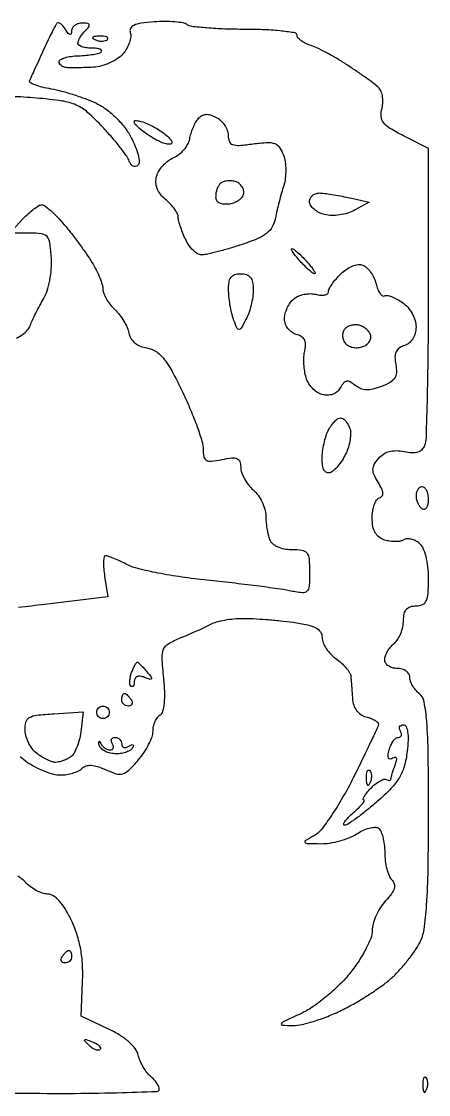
# Model space of a CAD drawing. Extents: x 0 to 102, y 0 to 135.
# Drawn here: x 96.02 to 101.52, y 0 to 14.49 of the extents above; entities that cross this region are included whole.
import ezdxf

# ---------------------------------------------------------------- set-up
doc = ezdxf.new("R2010")
doc.units = 0
doc.header["$MEASUREMENT"] = 0

msp = doc.modelspace()

# ---------------------------------------------------------------- linework, layer by layer
for points in [[(96.003469, 4.56564, 0.030726), (96.09751, 4.489561, 0.033815), (96.20646, 4.422587, 0.02789), (96.330577, 4.365995, 0.028766), (96.450785, 4.326889, 0.064339), (96.54589, 4.3146, 0.038826), (96.629987, 4.32114, 0.035058), (96.715067, 4.340641, 0.036839), (96.788912, 4.369202, 0.085887), (96.83721, 4.40325, -0.119162), (96.891542, 4.436427, -0.092008), (96.960612, 4.44528, -0.065208), (97.048461, 4.428727, -0.02777), (97.160171, 4.385141, 0.033428), (97.301133, 4.331971, 0.145664), (97.389375, 4.331568, 0.123406), (97.471473, 4.379703, 0.021145), (97.596041, 4.512709, 0.030099), (97.673179, 4.614141, 0.029247), (97.738392, 4.725052, 0.030563), (97.783892, 4.829184, 0.087935), (97.7976, 4.906525, -0.053869), (97.804664, 4.971898, -0.049049), (97.825577, 5.036455, -0.052262), (97.856351, 5.090739, -0.099592), (97.892842, 5.124877, 0.187472), (97.931138, 5.175612, 0.043776), (97.95148, 5.28228, 0.034373), (97.956263, 5.430612, 0.01659), (97.943026, 5.620308, -0.011183), (97.920585, 5.898533, -0.111881), (97.939605, 6.012952, -0.168302), (98.004514, 6.086804, -0.033572), (98.165034, 6.164179, 0.005566), (98.278051, 6.211055, 0.004675), (98.396802, 6.263185, 0.004719), (98.504375, 6.312839, 0.01296), (98.579002, 6.350541, -0.056693), (98.655074, 6.380965, -0.021585), (98.7666, 6.406376, -0.021048), (98.891285, 6.423791, -0.024176), (99.011344, 6.4296, -0.013671), (99.148393, 6.425852, -0.006128), (99.328236, 6.413796, -0.006061), (99.518142, 6.396408, -0.008196), (99.689292, 6.375801, -0.017347), (99.885048, 6.342015, -0.069894), (99.998916, 6.301074, -0.130009), (100.059489, 6.245399, -0.143203), (100.0818, 6.169098, 0.098907), (100.095418, 6.10093, 0.047874), (100.13745, 6.022131, 0.044892), (100.198772, 5.945586, 0.048699), (100.271248, 5.883499, -0.031721), (100.344425, 5.824995, -0.034104), (100.407739, 5.759013, -0.036345), (100.453566, 5.695351, -0.116519), (100.469863, 5.646052, -0.002748), (100.474254, 5.592481, -0.00091), (100.480121, 5.513829, -0.000906), (100.486309, 5.42662, -0.00103), (100.491914, 5.34303, 0.067438), (100.508926, 5.258925, 0.0776), (100.547368, 5.186703, 0.081703), (100.604013, 5.13246, 0.086441), (100.674, 5.100513, -0.02803), (100.738709, 5.079655, -0.03992), (100.793128, 5.053523, -0.045556), (100.83145, 5.026252, -0.224848), (100.841944, 5.002683, -0.101938), (100.83317, 4.964632, -0.001692), (100.74163, 4.766696, -0.004296), (100.632021, 4.536951, -0.002832), (100.502216, 4.274566, -0.014786), (100.35877, 4.008614, -0.017671), (100.207645, 3.767327, -0.0166), (100.067784, 3.574731, -0.100939), (99.974722, 3.495014, 0.007605), (99.854843, 3.426004, 0.459197), (99.851062, 3.404276, 0.217651), (99.879777, 3.39028, 0.003532), (100.063627, 3.386998, 0.040939), (100.185014, 3.395637, 0.028129), (100.320073, 3.4243, 0.028441), (100.447837, 3.466956, 0.050278), (100.546356, 3.518192, -0.035698), (100.631245, 3.565528, -0.043057), (100.716942, 3.596931, -0.048415), (100.791452, 3.609601, -0.157598), (100.83948, 3.597799, -0.151125), (100.873566, 3.558718, -0.038725), (100.901856, 3.478706, -0.035856), (100.921305, 3.377992, -0.029779), (100.9278, 3.269027, 0.031091), (100.934765, 3.157132, 0.031642), (100.95555, 3.047633, 0.033349), (100.985886, 2.955325, 0.100638), (101.022267, 2.900373, -0.124101), (101.055354, 2.844982, -0.145638), (101.055493, 2.784024, -0.089284), (101.018546, 2.710391, -0.026723), (100.937667, 2.613701, 0.046539), (100.869124, 2.524838, 0.035833), (100.811201, 2.41686, 0.036801), (100.771481, 2.307082, 0.068506), (100.7586, 2.213511, -0.095524), (100.738351, 2.108491, -0.026411), (100.66742, 1.955349, -0.025658), (100.567005, 1.787018, -0.02433), (100.448201, 1.626725, -0.028798), (100.304113, 1.470201, -0.021053), (100.127564, 1.313135, -0.021393), (99.947058, 1.178127, -0.043299), (99.792551, 1.09112, 0.002625), (99.567331, 0.987401, 0.139627), (99.531856, 0.956644, 0.579251), (99.542024, 0.936676, 0.010518), (99.688814, 0.932458, 0.059975), (99.810878, 0.946201, 0.019158), (99.987248, 0.995056, 0.01881), (100.181239, 1.065024, 0.019937), (100.365614, 1.148167, 0.016624), (100.549866, 1.248048, 0.012913), (100.743594, 1.368382, 0.013107), (100.918562, 1.490113, 0.030549), (101.041103, 1.592317, 0.021275), (101.141807, 1.695751, 0.015192), (101.245804, 1.819448, 0.01538), (101.337879, 1.943643, 0.031453), (101.400653, 2.047349, 0.084833), (101.459306, 2.229095, 0.018658), (101.494, 2.556434, 0.013257), (101.51427, 3.041428, 0.003815), (101.52, 3.79244, 0.002973), (101.515179, 4.603178, 0.016548), (101.495612, 5.037846, 0.02752), (101.460482, 5.300212, 0.174216), (101.3931, 5.4144, -0.048188), (101.344544, 5.463309, -0.041499), (101.303477, 5.523015, -0.04354), (101.275318, 5.584003, -0.086594), (101.2662, 5.636259, 0.14369), (101.253159, 5.680701, 0.099524), (101.216498, 5.718566, 0.083977), (101.161677, 5.74408, 0.067109), (101.097, 5.7528, -0.067109), (101.032323, 5.76152, -0.083977), (100.977502, 5.787034, -0.099524), (100.940841, 5.824899, -0.14369), (100.9278, 5.869341, -0.086594), (100.936918, 5.921597, -0.04354), (100.965077, 5.982585, -0.041499), (101.006144, 6.042291, -0.048188), (101.0547, 6.0912, 0.077115), (101.103317, 6.14617, 0.044437), (101.144323, 6.224666, 0.043151), (101.172237, 6.312917, 0.055078), (101.1816, 6.397659, -0.049969), (101.190974, 6.491226, -0.125567), (101.220541, 6.552507, -0.144289), (101.272749, 6.587074, -0.074697), (101.3508, 6.5988, 0.100692), (101.438148, 6.616571, 0.187353), (101.489187, 6.666243, 0.092715), (101.514037, 6.766202, 0.01469), (101.52, 6.969141, 0.026963), (101.511528, 7.126137, 0.036812), (101.485975, 7.265437, 0.042298), (101.446954, 7.375906, 0.113983), (101.396806, 7.441724, 0.057802), (101.343065, 7.476723, 0.060817), (101.283638, 7.497764, 0.06792), (101.227733, 7.502424, 0.125938), (101.184549, 7.488922, -0.096678), (101.138493, 7.471544, -0.040501), (101.072168, 7.465752, -0.03811), (100.998075, 7.47095, -0.040299), (100.927043, 7.48734, -0.085136), (100.851868, 7.526209, -0.101397), (100.79922, 7.586039, -0.085506), (100.768576, 7.670266, -0.044614), (100.7586, 7.781851, -0.037346), (100.765677, 7.876469, -0.047318), (100.786837, 7.961504, -0.054983), (100.81778, 8.02584, -0.17446), (100.854726, 8.054942, 0.151777), (100.891005, 8.081007, 0.182553), (100.902757, 8.121061, 0.095493), (100.886563, 8.180468, 0.025432), (100.838666, 8.266622, -0.032024), (100.78442, 8.367298, -0.111819), (100.769314, 8.439053, -0.125157), (100.787346, 8.505694, -0.044894), (100.843551, 8.587323, -0.074063), (100.909519, 8.646384, -0.078833), (100.988491, 8.682127, -0.07073), (101.081834, 8.693994, -0.045688), (101.190359, 8.682438, 0.036324), (101.297605, 8.668986, 0.086381), (101.377122, 8.678588, 0.118277), (101.433235, 8.711312, 0.11069), (101.470048, 8.766665, 0.084318), (101.490155, 8.866801, 0.001443), (101.505326, 9.427641, 0.003634), (101.516383, 10.082199, 0.002406), (101.52, 10.834), (101.52, 12.771161), (101.180554, 12.944334, -0.018116), (100.998733, 13.045554, -0.091892), (100.912481, 13.122349, -0.150143), (100.881017, 13.205439, -0.077616), (100.891205, 13.317111, 0.052978), (100.903477, 13.404164, 0.060731), (100.896171, 13.487802, 0.067153), (100.87054, 13.559679, 0.097973), (100.828801, 13.612149, 0.017837), (100.76595, 13.661722, 0.004344), (100.658718, 13.73884, 0.004448), (100.534143, 13.825147, 0.004418), (100.407774, 13.909422, 0.011927), (100.276601, 13.990835, 0.010869), (100.137613, 14.068558, 0.010949), (100.010372, 14.132593, 0.034268), (99.921324, 14.167731, -0.037764), (99.853226, 14.195154, -0.048057), (99.795665, 14.23079, -0.056107), (99.755833, 14.268838, -0.175831), (99.7434, 14.303101, 0.368612), (99.71667, 14.334433, 0.011568), (99.537135, 14.358823, 0.017431), (99.31044, 14.376322, 0.010545), (99.04122, 14.382, -0.0084), (98.766375, 14.386618, -0.011834), (98.521697, 14.400645, -0.008144), (98.319605, 14.420355, -0.139636), (98.25867, 14.445473, 0.126769), (98.20624, 14.468653, 0.020325), (98.094219, 14.482551, 0.021365), (97.957951, 14.488014, 0.017298), (97.811698, 14.482564, 0.015925), (97.635851, 14.464265, 0.071477), (97.536609, 14.435916, 0.172287), (97.49302, 14.394305, 0.211522), (97.490206, 14.338625, -0.122641), (97.497231, 14.281492, -0.052702), (97.479822, 14.206129, -0.047816), (97.443182, 14.125789, -0.045858), (97.391508, 14.052653, -0.068182), (97.317969, 13.98712, -0.040485), (97.21539, 13.929631, -0.039754), (97.101622, 13.888048, -0.05413), (96.9939, 13.870354, -0.005149), (96.888976, 13.865698, -0.005093), (96.78359, 13.863183, -0.005007), (96.691312, 13.862844, -0.019557), (96.63435, 13.865436, -0.064835), (96.593924, 13.874224, -0.077213), (96.559664, 13.892836, -0.090118), (96.536661, 13.918066, -0.140797), (96.5286, 13.946126, -0.27817), (96.5456, 13.974318, -0.048175), (96.605706, 13.998974, -0.040382), (96.69051, 14.017252, -0.025789), (96.791089, 14.025314, 0.01628), (96.895091, 14.031664, 0.020625), (96.990487, 14.0446, 0.019143), (97.067994, 14.06147, 0.133996), (97.101289, 14.080489, 0.372581), (97.102584, 14.098419, 0.148899), (97.08114, 14.114185, 0.060076), (97.032872, 14.124895, 0.024589), (96.9657, 14.1282, -0.03512), (96.895494, 14.133137, -0.053371), (96.836244, 14.148081, -0.069673), (96.795564, 14.169927, -0.23912), (96.7824, 14.19588, -0.102712), (96.789232, 14.228789, -0.032763), (96.812221, 14.2735, -0.031128), (96.845068, 14.321239, -0.030136), (96.88392, 14.36508, 0.02847), (96.930388, 14.417164, 0.273085), (96.934327, 14.44545, 0.272121), (96.91146, 14.462641, 0.028321), (96.84162, 14.4666, 0.071737), (96.786562, 14.45866, 0.086034), (96.739667, 14.435536, 0.099031), (96.708068, 14.401181, 0.134289), (96.696505, 14.36085, -0.058507), (96.691328, 14.320987, -0.409422), (96.676163, 14.31174, -0.175945), (96.652795, 14.326981, -0.020154), (96.616504, 14.37955, 0.034763), (96.583591, 14.424369, 0.060241), (96.549754, 14.455737, 0.090347), (96.520307, 14.469853, 0.275639), (96.499791, 14.46415, 0.069709), (96.478467, 14.434441, 0.004211), (96.428156, 14.336601, 0.006233), (96.370479, 14.218427, 0.004563), (96.309302, 14.0859, -0.00114), (96.248718, 13.952259, -0.001502), (96.192819, 13.830666, -0.001085), (96.145435, 13.728985, -0.014523), (96.126884, 13.692217, 0.410934), (96.134113, 13.667398, 0.035253), (96.200203, 13.636521, 0.030801), (96.29732, 13.605945, 0.017233), (96.418522, 13.580243, -0.021593), (96.56311, 13.548262, -0.012781), (96.732616, 13.49834, -0.012777), (96.899539, 13.439757, -0.021378), (97.0362, 13.381035, -0.048734), (97.165167, 13.302678, -0.033006), (97.295742, 13.190592, -0.032652), (97.41237, 13.060316, -0.043121), (97.499477, 12.926987, -0.025588), (97.558288, 12.802503, -0.036836), (97.596206, 12.686744, -0.040768), (97.611459, 12.593076, -0.228178), (97.593645, 12.546977, -0.138335), (97.562416, 12.530781, -0.16108), (97.529337, 12.534631, -0.12694), (97.49928, 12.55933, -0.072706), (97.477248, 12.601108, 0.069664), (97.442459, 12.668059, 0.010928), (97.353429, 12.787591, 0.011966), (97.241286, 12.924588, 0.010185), (97.116662, 13.063771, 0.023133), (96.914318, 13.261514, 0.079315), (96.759976, 13.360299, 0.067346), (96.569567, 13.414342, 0.013649), (96.219881, 13.454651, 0.015213), (95.888148, 13.473597, 0.04386)], [(95.951956, 10.21304, 0.047321), (96.035803, 10.26293, 0.050362), (96.102431, 10.322792, 0.098282), (96.139143, 10.383725, -0.020866), (96.168512, 10.45557, -0.008438), (96.214249, 10.551067, -0.008332), (96.266984, 10.652313, -0.010476), (96.319328, 10.7442, 0.058875), (96.366626, 10.849787, 0.028988), (96.402449, 10.992717, 0.028154), (96.422995, 11.148266, 0.035021), (96.423726, 11.2941, 0.017209), (96.403242, 11.499468, 0.145899), (96.365525, 11.583122, 0.185604), (96.292389, 11.622172, 0.031362), (96.131363, 11.631958), (95.861027, 11.631416), (96.04036, 11.822308, -0.019322), (96.114542, 11.895396, -0.024021), (96.189138, 11.957125, -0.02339), (96.255182, 12.001969, -0.138302), (96.295009, 12.0132, -0.164957), (96.33635, 11.99918, -0.017996), (96.414936, 11.934329, -0.02049), (96.505003, 11.847536, -0.015171), (96.597512, 11.744702, -0.010007), (96.695308, 11.624317, -0.006892), (96.801453, 11.484238, -0.00695), (96.89988, 11.346588, -0.014063), (96.97275, 11.235057, -0.020169), (97.029418, 11.133813, -0.020604), (97.07731, 11.029039, -0.020886), (97.111214, 10.934926, -0.076149), (97.1208, 10.872351, 0.096096), (97.131902, 10.815119, 0.036831), (97.167821, 10.742042, 0.034782), (97.219617, 10.666331, 0.035983), (97.280871, 10.599446, -0.039354), (97.344429, 10.529098, -0.029643), (97.403027, 10.442855, -0.030308), (97.448623, 10.354616, -0.058848), (97.471944, 10.2789, 0.091219), (97.499318, 10.206865, 0.085006), (97.551057, 10.147239, 0.077671), (97.624189, 10.104245, 0.060081), (97.713723, 10.08077, -0.11131), (97.831959, 10.036521, -0.07832), (97.937575, 9.940829, -0.045992), (98.050376, 9.771047, -0.011908), (98.19945, 9.47807, -0.011781), (98.304713, 9.244436, -0.013595), (98.393633, 9.016908, -0.012712), (98.458482, 8.821187, -0.073765), (98.4744, 8.713875, 0.047693), (98.484179, 8.611584, 0.222858), (98.518101, 8.564979, 0.155359), (98.585014, 8.551776, 0.020993), (98.7282, 8.57421, -0.021459), (98.862585, 8.595137, -0.125101), (98.93296, 8.585411, -0.217883), (98.969557, 8.546557, -0.08179), (98.982, 8.470997, 0.085543), (98.994063, 8.401004, 0.040583), (99.031702, 8.317273, 0.038661), (99.086455, 8.233861, 0.044299), (99.1512, 8.1639, -0.053843), (99.215958, 8.091195, -0.040931), (99.270697, 7.999512, -0.04193), (99.308115, 7.903786, -0.072329), (99.3204, 7.819307, 0.022539), (99.324148, 7.736209, 0.01661), (99.335484, 7.644773, 0.016856), (99.352029, 7.558879, 0.03562), (99.371751, 7.494019, 0.124016), (99.409641, 7.440173, 0.071717), (99.476794, 7.397352, 0.060653), (99.565691, 7.36953, 0.045569), (99.667851, 7.3602, -0.035655), (99.808922, 7.350127, -0.190939), (99.874571, 7.312549, -0.149826), (99.905486, 7.234269, -0.019673), (99.9126, 7.053525, -0.014869), (99.906801, 6.858571, -0.195187), (99.876314, 6.794645, -0.219151), (99.811806, 6.774067, -0.019111), (99.63765, 6.802335, 0.01512), (99.48117, 6.829016, 0.002943), (99.197405, 6.866913, 0.003125), (98.865903, 6.907095, 0.002887), (98.525043, 6.94426, -0.010503), (98.186984, 6.986339, -0.011796), (97.863891, 7.041278, -0.011125), (97.591891, 7.100468, -0.060256), (97.450594, 7.15315, 0.009135), (97.355707, 7.200041, 0.011627), (97.266449, 7.23963, 0.009689), (97.19081, 7.269389, 0.089098), (97.156232, 7.2756, 0.360208), (97.136499, 7.259265, 0.035914), (97.128859, 7.193724, 0.032307), (97.130691, 7.103744, 0.018986), (97.143892, 6.996874), (97.189123, 6.718148), (96.330112, 6.616147, -0.003284), (95.981739, 6.577099, -0.003662)], [(95.87295, 0.019619, 0.003336), (96.662406, 0.015974, 0.006091), (97.306548, 0.025145, 0.001568), (97.851763, 0.041262, 0.404672), (97.8822, 0.07271, 0.111664), (97.874082, 0.108607, 0.03825), (97.847361, 0.155138, 0.03576), (97.808985, 0.203654, 0.034352), (97.7636, 0.246911, -0.057927), (97.714741, 0.298076, -0.030385), (97.666016, 0.371502, -0.029767), (97.624649, 0.453833, -0.040067), (97.597943, 0.532832, 0.104577), (97.554592, 0.621598, 0.048326), (97.46573, 0.71523, 0.041135), (97.341063, 0.806648, 0.02896), (97.187793, 0.888912), (96.8247, 1.0575), (96.845113, 1.5228, 0.023822), (96.844236, 1.754008, 0.03168), (96.820172, 1.962765, 0.03338), (96.771447, 2.157782, 0.031904), (96.69663, 2.34765, 0.025342), (96.614495, 2.501702, 0.048484), (96.531157, 2.614246, 0.06452), (96.449414, 2.684173, 0.145717), (96.372079, 2.7072, -0.082638), (96.301793, 2.718896, -0.041), (96.218736, 2.755169, -0.039229), (96.136681, 2.808011, -0.046204), (96.068641, 2.870499, 0.086916), (95.96963, 2.947633, 0.044977)]]:
    msp.add_lwpolyline(points, format="xyb")
for points in [[(97.07145, 14.290721, 0.018894), (97.008311, 14.285726, 0.168741), (96.983628, 14.27377, 0.470617), (96.985087, 14.258352, 0.054073), (97.020337, 14.239609, 0.051402), (97.066603, 14.226408, 0.05415), (97.113772, 14.223242, 0.060344), (97.154829, 14.229939, 0.126455), (97.182487, 14.246287, 0.296942), (97.186397, 14.264803, 0.208169), (97.170954, 14.280424, 0.077125), (97.130347, 14.289791, 0.028489)], [(98.652483, 13.192846, -0.068698), (98.713797, 13.148275, -0.055978), (98.765707, 13.085787, -0.057687), (98.800948, 13.015736, -0.087941), (98.8128, 12.948874, 0.097453), (98.828599, 12.868582, 0.218073), (98.872976, 12.82701, 0.100709), (98.962279, 12.816004, 0.013805), (99.149871, 12.835911, -0.018027), (99.34152, 12.854614, -0.10393), (99.441749, 12.839888, -0.158203), (99.506345, 12.789047, -0.059037), (99.559496, 12.684993, -0.054129), (99.582321, 12.594147, -0.03225), (99.590521, 12.482827, -0.03198), (99.584295, 12.369484, -0.047208), (99.563233, 12.272182, 0.008899), (99.5337, 12.173111, 0.005241), (99.501765, 12.053757, 0.005242), (99.472351, 11.933803, 0.008927), (99.450616, 11.832884, -0.07889), (99.407356, 11.715008, -0.100524), (99.332078, 11.627351, -0.067389), (99.204634, 11.553314, -0.0189), (98.988161, 11.473334, -0.007636), (98.81918, 11.420906, -0.008999), (98.657656, 11.376624, -0.008058), (98.520348, 11.343973, -0.054389), (98.450933, 11.3364, -0.142448), (98.398464, 11.351658, -0.05417), (98.33835, 11.399697, -0.048011), (98.280511, 11.469436, -0.042255), (98.23418, 11.551881, -0.013915), (98.196597, 11.640847, -0.014798), (98.16484, 11.729975, -0.01452), (98.142083, 11.808042, -0.063738), (98.136, 11.85557, 0.125893), (98.124933, 11.898828, 0.033744), (98.086419, 11.959128, 0.031967), (98.031814, 12.023986, 0.028272), (97.967212, 12.084239, -0.053225), (97.898024, 12.155535, -0.073438), (97.853962, 12.23295, -0.080138), (97.836548, 12.314302, -0.079523), (97.845519, 12.397231, -0.073238), (97.877048, 12.469242, -0.045305), (97.933021, 12.542954, -0.044472), (98.003126, 12.607212, -0.059673), (98.077263, 12.651031, 0.062303), (98.150181, 12.694647, 0.049299), (98.216703, 12.75813, 0.050728), (98.267346, 12.830761, 0.082122), (98.292659, 12.9015, -0.031595), (98.310601, 12.973894, -0.023193), (98.339162, 13.051539, -0.023596), (98.373219, 13.122762, -0.047167), (98.407787, 13.174672, -0.084077), (98.455958, 13.217032, -0.120426), (98.509826, 13.234514, -0.09864), (98.573687, 13.226651, -0.043087)], [(97.7976, 13.0707, -0.025235), (97.894779, 13.01406, -0.033144), (97.976846, 12.95239, -0.034969), (98.035604, 12.894193, -0.182042), (98.0514, 12.852245, -0.386867), (98.031727, 12.830624, -0.084325), (97.976846, 12.834692, -0.048686), (97.895017, 12.863596, -0.024188), (97.7976, 12.914957, -0.01864), (97.700393, 12.977379, -0.025651), (97.618354, 13.040972, -0.02424), (97.55786, 13.098373, -0.193139), (97.5438, 13.133413, -0.419139), (97.561363, 13.150683, -0.056424), (97.618354, 13.143261, -0.038615), (97.700209, 13.116186, -0.020159)], [(98.893275, 12.332216, 0.047065), (98.838756, 12.337477, 0.044868), (98.783311, 12.33261, 0.048207), (98.735061, 12.319072, 0.10425), (98.702925, 12.298125, 0.077972), (98.680165, 12.266894, 0.03813), (98.661027, 12.221363, 0.036638), (98.647973, 12.16991, 0.04383), (98.6436, 12.120116, 0.14068), (98.657206, 12.072714, 0.141692), (98.693854, 12.039902, 0.100593), (98.753762, 12.024719, 0.04723), (98.83395, 12.028466, 0.061838), (98.906727, 12.048185, 0.072178), (98.968385, 12.084495, 0.083895), (99.009911, 12.131172, 0.140839), (99.0243, 12.181241, 0.098234), (99.014394, 12.231174, 0.08095), (98.985811, 12.277459, 0.079233), (98.943326, 12.31309, 0.087598)], [(100.06065, 12.172391, -0.017958), (100.134796, 12.164695, -0.006446), (100.239764, 12.148592, -0.006384), (100.354477, 12.127969, -0.007521), (100.4625, 12.105431), (100.7163, 12.048482), (100.51807, 11.939047, -0.053339), (100.427262, 11.900884, -0.036797), (100.318257, 11.876771, -0.037131), (100.208641, 11.869095, -0.060471), (100.11622, 11.880718, -0.054546), (100.038346, 11.909577, -0.062581), (99.972413, 11.953615, -0.072397), (99.927691, 12.005397, -0.142921), (99.9126, 12.057112, -0.120014), (99.924044, 12.104104, -0.10828), (99.95609, 12.142656, -0.098859), (100.004114, 12.16672, -0.083931)], [(99.674876, 11.421, -0.165568), (99.698901, 11.41282, -0.014322), (99.749731, 11.371297, -0.017642), (99.808565, 11.316611, -0.012769), (99.8703, 11.2518, -0.012939), (99.926102, 11.186837, -0.02599), (99.966018, 11.132303, -0.034935), (99.987871, 11.093237, -0.549874), (99.981124, 11.0826, -0.165568), (99.957099, 11.09078, -0.014322), (99.906269, 11.132303, -0.017642), (99.847435, 11.186989, -0.012769), (99.7857, 11.2518, -0.012939), (99.729898, 11.316763, -0.02599), (99.689982, 11.371297, -0.034935), (99.668129, 11.410363, -0.549874)], [(100.630511, 11.19825, -0.098049), (100.683823, 11.164686, -0.04791), (100.736868, 11.103925, -0.044984), (100.781707, 11.027754, -0.049097), (100.810655, 10.946953, 0.031848), (100.834499, 10.872409, 0.057371), (100.864537, 10.815802, 0.088804), (100.895593, 10.784386, 0.300483), (100.923038, 10.783557, -0.188387), (100.958675, 10.790084, -0.04028), (101.020428, 10.772877, -0.036837), (101.093224, 10.73985, -0.027871), (101.167813, 10.693575, -0.064452), (101.237828, 10.629678, -0.04878), (101.297048, 10.544011, -0.049693), (101.337361, 10.450762, -0.077342), (101.3508, 10.364404, -0.063636), (101.339885, 10.278994, -0.076477), (101.307871, 10.204698, -0.082824), (101.257646, 10.147983, -0.093624), (101.193688, 10.113537, 0.078866), (101.123425, 10.078309, 0.131188), (101.081643, 10.027454, 0.109547), (101.066408, 9.955502, 0.044859), (101.076355, 9.855579, -0.053894), (101.085231, 9.746512, -0.137827), (101.061987, 9.671478, -0.121509), (101.000642, 9.613797, -0.037385), (100.884777, 9.559525, -0.031341), (100.768816, 9.52357, -0.070567), (100.6774, 9.514666, -0.087946), (100.600201, 9.531867, -0.074649), (100.528622, 9.575135, 0.041294), (100.461239, 9.622249, 0.173843), (100.413471, 9.631109, 0.181312), (100.372195, 9.6075, 0.045604), (100.327612, 9.542522, -0.087013), (100.284378, 9.489471, -0.089618), (100.226084, 9.45495, -0.084829), (100.156612, 9.441831, -0.068399), (100.081074, 9.450877, -0.089672), (100.012141, 9.48288, -0.056935), (99.945834, 9.541891, -0.054914), (99.891981, 9.617313, -0.06621), (99.859863, 9.698166, -0.032102), (99.84344, 9.787539, -0.023264), (99.836257, 9.888518, -0.023641), (99.838464, 9.985439, -0.046467), (99.85096, 10.061461, 0.070099), (99.859484, 10.134738, 0.12611), (99.843152, 10.192612, 0.12679), (99.801082, 10.235293, 0.07127), (99.733572, 10.263683, -0.090504), (99.672476, 10.29217, -0.075445), (99.620849, 10.341972, -0.075139), (99.586152, 10.405065, -0.088426), (99.5742, 10.472121, -0.064639), (99.583488, 10.543667, -0.044375), (99.611345, 10.620723, -0.044475), (99.65224, 10.691414, -0.066274), (99.700649, 10.743826, -0.073971), (99.761524, 10.780735, -0.048932), (99.839789, 10.80491, -0.048386), (99.922497, 10.813636, -0.066144), (99.996749, 10.804405, 0.040851), (100.061753, 10.792971, 0.070288), (100.116565, 10.795597, 0.106339), (100.153042, 10.811024, 0.244401), (100.1664, 10.83672, -0.125884), (100.176622, 10.876679, -0.025044), (100.215539, 10.940014, -0.025054), (100.269642, 11.011013, -0.02104), (100.333681, 11.080681, -0.049068), (100.407536, 11.141307, -0.05309), (100.489934, 11.18454, -0.059486), (100.568554, 11.205311, -0.127145)], [(98.982, 11.0826, -0.076407), (99.061653, 11.070356, -0.152067), (99.113564, 11.034317, -0.12366), (99.142377, 10.969105, -0.04252), (99.1512, 10.865538, -0.036722), (99.144108, 10.769106, -0.023304), (99.122446, 10.658511, -0.023381), (99.09084, 10.551337, -0.039488), (99.053314, 10.465575, -0.008042), (98.987529, 10.347268, -0.242607), (98.959769, 10.329427, -0.321454), (98.934455, 10.344152, -0.012363), (98.89006, 10.449987, -0.033007), (98.86454, 10.530637, -0.016009), (98.842147, 10.636493, -0.015801), (98.825788, 10.748642, -0.021927), (98.818746, 10.84995, -0.035467), (98.823949, 10.9646, -0.124543), (98.850056, 11.033112, -0.164994), (98.900576, 11.070093, -0.076357)], [(100.569127, 10.389334, 0.072), (100.513761, 10.391988, 0.064092), (100.457541, 10.379187, 0.0672), (100.409008, 10.353544, 0.099563), (100.376239, 10.318513, 0.099717), (100.360089, 10.274919, 0.077648), (100.360036, 10.224264, 0.075174), (100.375659, 10.174467, 0.08302), (100.404965, 10.133395, 0.09592), (100.449164, 10.103535, 0.062863), (100.508455, 10.086657, 0.060199), (100.573067, 10.08462, 0.06953), (100.633049, 10.098511, 0.072286), (100.683759, 10.126925, 0.084058), (100.721318, 10.167401, 0.095576), (100.740194, 10.213359, 0.130883), (100.737475, 10.257794, 0.090751), (100.7142, 10.300154, 0.056084), (100.673504, 10.340038, 0.053867), (100.622668, 10.371602, 0.064181)], [(100.329525, 9.1368, -0.149688), (100.361074, 9.127138, -0.058239), (100.396034, 9.097048, -0.050833), (100.428792, 9.053251, -0.043577), (100.454027, 9.001474, -0.091732), (100.46651, 8.934192, -0.038338), (100.459468, 8.84187, -0.036275), (100.436482, 8.741572, -0.039027), (100.399628, 8.648171, -0.029876), (100.351142, 8.562211, -0.031374), (100.29347, 8.484106, -0.033059), (100.235434, 8.423634, -0.10664), (100.18755, 8.395747, -0.186812), (100.143786, 8.398133, -0.160952), (100.109679, 8.429464, -0.092021), (100.088377, 8.492663, -0.03541), (100.0818, 8.585412, -0.032618), (100.088185, 8.683183, -0.02293), (100.107526, 8.791759, -0.023234), (100.135776, 8.894397, -0.044115), (100.169377, 8.973162, -0.031966), (100.208236, 9.035796, -0.038871), (100.252546, 9.088731, -0.042802), (100.295699, 9.12587, -0.157553)], [(101.4354, 8.2062, 0.142666), (101.403139, 8.196804, 0.09965), (101.375651, 8.17039, 0.08433), (101.357133, 8.130891, 0.067639), (101.3508, 8.084293, 0.061875), (101.357075, 8.033783, 0.051278), (101.375651, 7.982837, 0.053305), (101.403012, 7.939062, 0.08825), (101.4354, 7.9101, 0.202618), (101.467389, 7.905142, 0.181468), (101.495149, 7.924342, 0.104212), (101.513948, 7.968931, 0.047867), (101.52, 8.032007, 0.0466), (101.513773, 8.098678, 0.066561), (101.495149, 8.155031, 0.086673), (101.467716, 8.193051, 0.195654)], [(97.584792, 5.8374, -0.187864), (97.59819, 5.832182, -0.009705), (97.632368, 5.799554, -0.014309), (97.671977, 5.757927, -0.009806), (97.714607, 5.708563, -0.008807), (97.772838, 5.635831, -0.27071), (97.775705, 5.613684, -0.389672), (97.758829, 5.605992, -0.012731), (97.682666, 5.633015, 0.057819), (97.625849, 5.647577, 0.127981), (97.581748, 5.642296, 0.173639), (97.554115, 5.618176, 0.128026), (97.5438, 5.578551, -0.039573), (97.540755, 5.540143, -0.113264), (97.530789, 5.515463, -0.249814), (97.516185, 5.50801, -0.1943), (97.499509, 5.515091, -0.160901), (97.486128, 5.541673, -0.04919), (97.483897, 5.587206, -0.043552), (97.491407, 5.641927, -0.035758), (97.50856, 5.698391, -0.013429), (97.53066, 5.75166, -0.020376), (97.552957, 5.796566, -0.015898), (97.573355, 5.83111, -0.256833)], [(97.411907, 5.4144, -0.151918), (97.429735, 5.408855, -0.038439), (97.453614, 5.389549, -0.035638), (97.478743, 5.362183, -0.029505), (97.5015, 5.3298, -0.082592), (97.514741, 5.297474, -0.161196), (97.512109, 5.270051, -0.182303), (97.494221, 5.251823, -0.108972), (97.464193, 5.2452, -0.093332), (97.429993, 5.25164, -0.09642), (97.400918, 5.270051, -0.099167), (97.381458, 5.29752, -0.105053), (97.3746, 5.3298, -0.042167), (97.377336, 5.362189, -0.061769), (97.385559, 5.389549, -0.081139), (97.397641, 5.408101, -0.210953)], [(97.1208, 5.2452, -0.099038), (97.153087, 5.238741, -0.097945), (97.180549, 5.220349, -0.097945), (97.198941, 5.192887, -0.099038), (97.2054, 5.1606, -0.099038), (97.198941, 5.128313, -0.097945), (97.180549, 5.100851, -0.097945), (97.153087, 5.082459, -0.099038), (97.1208, 5.076, -0.099038), (97.088513, 5.082459, -0.097945), (97.061051, 5.100851, -0.097945), (97.042659, 5.128313, -0.099038), (97.0362, 5.1606, -0.099038), (97.042659, 5.192887, -0.097945), (97.061051, 5.220349, -0.097945), (97.088513, 5.238741, -0.099038)], [(96.45768, 5.141713), (96.855252, 5.165126), (96.820968, 4.89423, -0.032815), (96.799891, 4.785512, -0.034921), (96.765062, 4.682796, -0.037311), (96.722664, 4.599603, -0.115358), (96.678792, 4.554862, -0.031518), (96.630915, 4.528553, -0.024969), (96.576279, 4.506124, -0.025596), (96.523313, 4.490409, -0.055754), (96.48132, 4.485095, -0.085852), (96.436358, 4.492205, -0.025882), (96.371866, 4.517953, -0.025099), (96.301281, 4.554863, -0.024852), (96.234507, 4.598771, -0.06891), (96.173683, 4.657629, -0.045683), (96.12094, 4.739389, -0.045406), (96.083545, 4.830139, -0.064517), (96.068691, 4.916021, -0.07062), (96.079791, 5.028226, -0.204131), (96.125602, 5.089457, -0.1046), (96.225255, 5.122182, -0.012507)], [(101.179802, 4.9914, -0.29029), (101.216524, 4.968118, -0.074927), (101.237604, 4.897765, -0.045991), (101.243168, 4.785734, -0.018194), (101.231037, 4.63185, -0.038684), (101.192484, 4.433934, -0.067535), (101.126817, 4.280579, -0.057484), (101.014803, 4.134535, -0.021117), (100.825992, 3.955279, -0.009638), (100.681187, 3.83382, -0.013462), (100.546835, 3.731315, -0.009807), (100.432173, 3.651992, -0.146687), (100.386105, 3.638029, -0.478036), (100.374235, 3.65265, -0.10096), (100.389459, 3.68757, -0.042868), (100.435096, 3.741966, -0.018154), (100.5048, 3.807, 0.013178), (100.575871, 3.871999, 0.028243), (100.626354, 3.926498, 0.047364), (100.651834, 3.964061, 0.569967), (100.644645, 3.9762, -0.489364), (100.635179, 3.988381, -0.072042), (100.649118, 4.02196, -0.038125), (100.684448, 4.072136, -0.017564), (100.73745, 4.13198, -0.030287), (100.798784, 4.189151, -0.041735), (100.860649, 4.23205, -0.047988), (100.914662, 4.256624, -0.208295), (100.94895, 4.253887, 0.048824), (100.973276, 4.243809, 0.099657), (100.993762, 4.241824, 0.166198), (101.007069, 4.247951, 0.205295), (101.0124, 4.260388, -0.064387), (101.015475, 4.284171, -0.008878), (101.029049, 4.332288, -0.010062), (101.047376, 4.38895, -0.008364), (101.069077, 4.448459, 0.026165), (101.089076, 4.510025, 0.156722), (101.087441, 4.543265, 0.366522), (101.069206, 4.553419, 0.090003), (101.034667, 4.539861, -0.126904), (101.000139, 4.529139, -0.316691), (100.978969, 4.542551, -0.134027), (100.973836, 4.58301, -0.028884), (100.987857, 4.652883, -0.041468), (101.01068, 4.717679, -0.052691), (101.042547, 4.772463, -0.062586), (101.078112, 4.810098, -0.173885), (101.11186, 4.8222, 0.12789), (101.137965, 4.828988, 0.189302), (101.152807, 4.847051, 0.146694), (101.153419, 4.874428, 0.07127), (101.1393, 4.9068, -0.086426), (101.126352, 4.93911, -0.165287), (101.129629, 4.966549, -0.179419), (101.148506, 4.984825, -0.103916)], [(97.091895, 4.739715, 0.068916), (97.114484, 4.706554, 0.057745), (97.146514, 4.678473, 0.059869), (97.18268, 4.65942, 0.09157), (97.217443, 4.653, 0.121914), (97.244669, 4.659739, 0.187673), (97.26038, 4.677851, 0.151112), (97.261573, 4.705241, 0.074422), (97.2477, 4.7376, -0.082592), (97.234459, 4.769926, -0.161196), (97.237091, 4.797349, -0.182303), (97.254979, 4.815577, -0.108972), (97.285007, 4.8222, -0.099038), (97.319199, 4.81536, -0.097945), (97.348282, 4.795882, -0.097945), (97.36776, 4.766799, -0.099038), (97.3746, 4.732607, 0.132745), (97.382481, 4.703444, 0.19028), (97.403291, 4.687064, 0.143226), (97.434887, 4.686867, 0.068937), (97.472271, 4.703379, -0.030732), (97.508482, 4.722792, -0.244234), (97.526854, 4.721902, -0.367341), (97.531746, 4.70804, -0.047216), (97.516656, 4.677522, -0.12587), (97.483028, 4.645123, -0.051588), (97.424552, 4.619478, -0.046691), (97.352826, 4.603673, -0.043988), (97.277941, 4.601001, -0.054054), (97.205403, 4.612727, -0.062018), (97.140576, 4.639536, -0.071731), (97.09277, 4.67658, -0.14317), (97.070702, 4.718565, -0.013852), (97.063969, 4.757365, -0.236922), (97.06793, 4.769272, -0.485278), (97.076129, 4.76829, -0.021901)], [(100.725112, 4.376288, -0.126455), (100.741461, 4.348629, -0.060344), (100.748158, 4.307572, -0.05415), (100.744992, 4.260403, -0.051402), (100.731791, 4.214137, -0.054073), (100.713048, 4.178887, -0.470617), (100.69763, 4.177428, -0.168741), (100.685674, 4.202111, -0.018894), (100.680679, 4.26525, -0.028489), (100.681609, 4.324147, -0.077125), (100.690976, 4.364754, -0.208169), (100.706597, 4.380197, -0.296942)], [(96.660493, 1.9458, -0.210953), (96.674759, 1.939501, -0.081139), (96.686841, 1.920949, -0.061769), (96.695064, 1.893589, -0.042167), (96.6978, 1.8612, -0.105053), (96.690942, 1.82892, -0.099167), (96.671482, 1.801451, -0.09642), (96.642407, 1.78304, -0.093332), (96.608207, 1.7766, -0.108972), (96.578179, 1.783223, -0.182303), (96.560291, 1.801451, -0.161196), (96.557659, 1.828874, -0.082592), (96.5709, 1.8612, -0.029505), (96.593657, 1.893583, -0.035638), (96.618786, 1.920949, -0.038439), (96.642665, 1.940255, -0.151918)], [(96.976399, 0.713661, -0.036269), (97.031186, 0.688113, -0.070189), (97.069624, 0.658954, -0.120343), (97.086325, 0.631227, -0.278911), (97.080739, 0.608539, -0.20742), (97.05483, 0.5983, -0.082976), (97.016642, 0.605971, -0.063152), (96.97246, 0.629535, -0.043285), (96.92904, 0.666302, -0.011214), (96.876009, 0.722184, -0.400052), (96.876406, 0.73853, -0.286372), (96.895444, 0.742939, -0.008399)], [(101.486512, 0.230888, 0.296942), (101.467997, 0.234797, 0.208169), (101.452376, 0.219354, 0.077125), (101.443009, 0.178747, 0.028489), (101.442079, 0.11985, 0.018894), (101.447074, 0.056711, 0.168741), (101.45903, 0.032028, 0.470617), (101.474448, 0.033487, 0.054073), (101.493191, 0.068737, 0.051402), (101.506392, 0.115003, 0.05415), (101.509558, 0.162172, 0.060344), (101.502861, 0.203229, 0.126455)]]:
    msp.add_lwpolyline(points, format="xyb", close=True)

doc.saveas('drawing.dxf')
